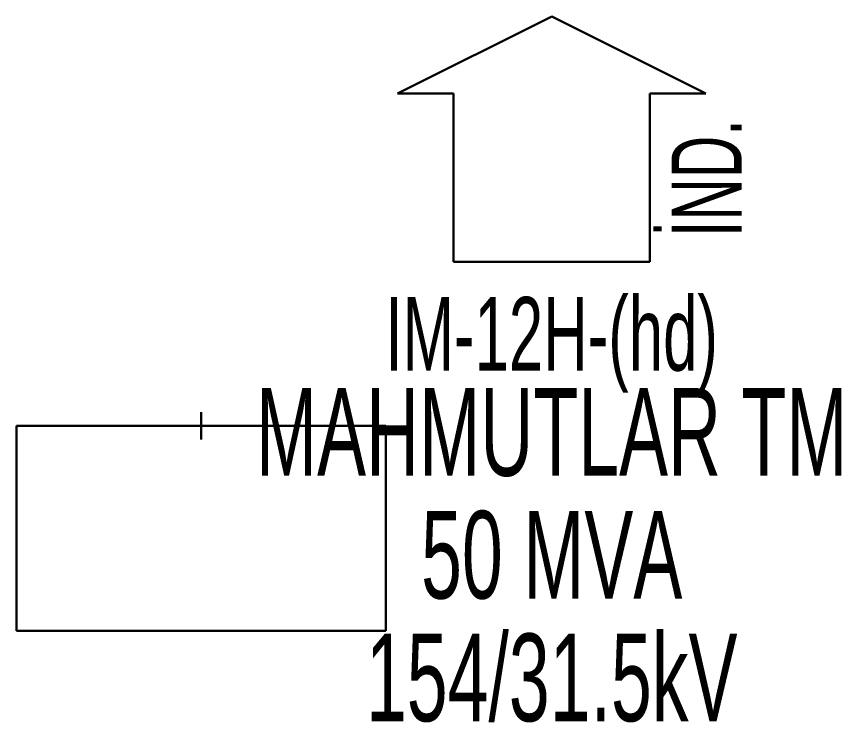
# Model space of a CAD drawing. Header units: millimetres. Extents: x 415613 to 418320, y 4041404 to 4044577.
# Drawn here: x 418296.64 to 418320.17, y 4041492.61 to 4041512.74 of the extents above; entities that cross this region are included whole.
import ezdxf
from ezdxf.enums import TextEntityAlignment as Align

# ---------------------------------------------------------------- set-up
doc = ezdxf.new("R2010")
doc.units = ezdxf.units.MM
doc.layers.add('TRAFO_MEVCUT', color=5, linetype='Continuous', lineweight=30)
doc.styles.get("Standard").update_dxf_attribs({"font": 'Arial'})

# ---------------------------------------------------------------- blocks, each defined once
blk = doc.blocks.new('MEV_INDMERK_KARE')
at = {"layer": 'TRAFO_MEVCUT', "linetype": 'Continuous'}
for p, q in [((0, 2.535), (0, 3.315)), ((-5.268651, -2.925), (-5.268651, 2.925)), ((-5.268651, 2.925), (5.268651, 2.925)), ((5.268651, 2.925), (5.268651, -2.925)), ((5.268651, -2.925), (-5.268651, -2.925))]:
    blk.add_line(p, q, dxfattribs=at)
blk = doc.blocks.new('MEV_INDMERK')
at = {"layer": 'TRAFO_MEVCUT', "linetype": 'Continuous'}
for p, q in [((-4.4, 2.4), (0, 4.6)), ((0, 4.6), (4.4, 2.4)), ((-2.8, 2.4), (-4.4, 2.4)), ((-2.8, -2.4), (-2.8, 2.4)), ((4.4, 2.4), (2.8, 2.4)), ((2.8, -2.4), (2.8, 2.4)), ((-2.8, -2.4), (2.8, -2.4))]:
    blk.add_line(p, q, dxfattribs=at)
at = {"layer": 'TRAFO_MEVCUT', "linetype": 'Continuous', "width": 0.6}
blk.add_text('İND.', height=2, rotation=90, dxfattribs=at).set_placement((5.417363, -0.010583), align=Align.CENTER)

msp = doc.modelspace()

# ---------------------------------------------------------------- block references
at = {"layer": 'TRAFO_MEVCUT'}
for name, p in [('MEV_INDMERK', (418311.907687, 4041508.140587)), ('MEV_INDMERK_KARE', (418301.907687, 4041498.140587))]:
    msp.add_blockref(name, p, dxfattribs=at)

# ---------------------------------------------------------------- texts
at = {"layer": 'TRAFO_MEVCUT', "width": 0.6}
for s, height, p in [('IM-12H-(hd)', 2.1, (418311.907687, 4041502.640587)), ('MAHMUTLAR TM', 2.5, (418311.907687, 4041499.640587)), ('50 MVA', 2.5, (418311.907687, 4041496.140587)), ('154/31.5kV', 2.5, (418311.907687, 4041492.640587))]:
    msp.add_text(s, height=height, dxfattribs=at).set_placement(p, align=Align.CENTER)

doc.saveas('drawing.dxf')
